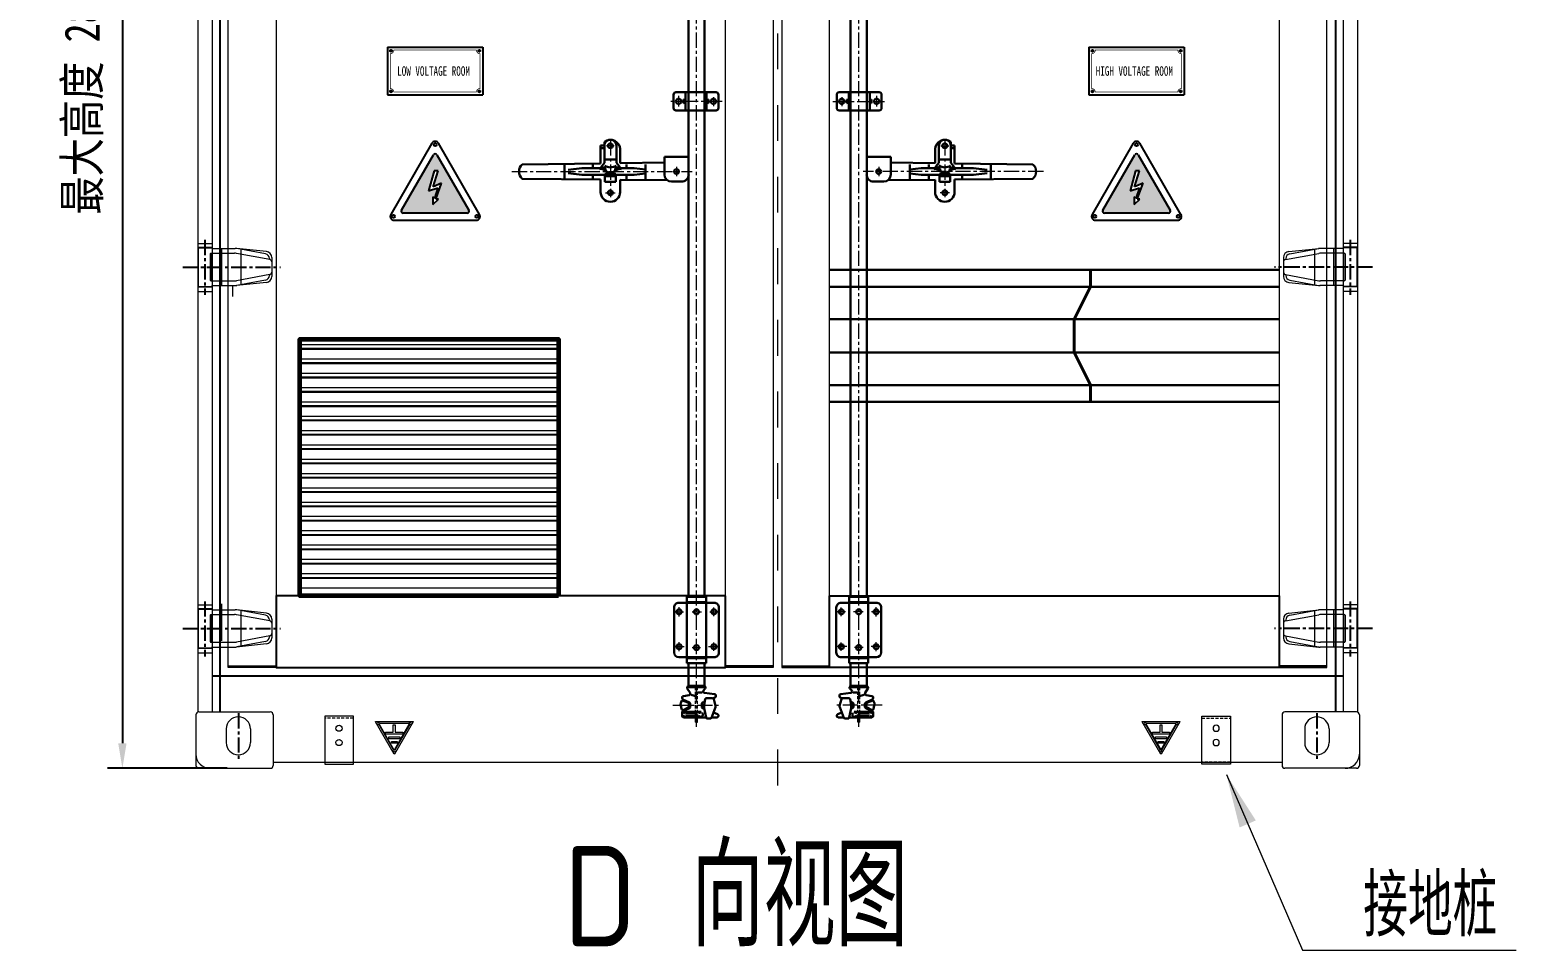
# Model space of a CAD drawing. Header units: millimetres. Extents: x 0 to 87554, y -20854 to 20404.
# Drawn here: x 2706 to 5821, y 13136 to 15064 of the extents above; entities that cross this region are included whole.
import ezdxf

# ---------------------------------------------------------------- set-up
doc = ezdxf.new("R2010")
doc.units = ezdxf.units.MM
for name, pattern in [('CENTER', [50.8, 31.75, -6.35, 6.35, -6.35]), ('EB_DASH', [6, 3, -3]), ('G', [2, 1.25, -0.25, 0.25, -0.25]), ('HIDDEN', [9.525, 6.35, -3.175])]:
    doc.linetypes.add(name, pattern=pattern)
doc.layers.get('0').update_dxf_attribs({"lineweight": 15})
doc.layers.get('Defpoints').update_dxf_attribs({"lineweight": 15})
for name, color, linetype in [('01', 7, 'Continuous'), ('02___PRT_ALL_AXES', 7, 'Continuous'), ('05', 4, 'G'), ('08', 1, 'Continuous'), ('CT', 4, 'CENTER')]:
    doc.layers.add(name, color=color, linetype=linetype)
for name, color, linetype, lineweight in [('AM_0', 7, 'Continuous', 30), ('AM_3', 6, 'HIDDEN', 15), ('AM_7', 4, 'CENTER', 15), ('CO', 7, 'Continuous', 9), ('THICK', 7, 'Continuous', 0), ('主体经', 7, 'Continuous', 60), ('标注', 1, 'Continuous', 18)]:
    doc.layers.add(name, color=color, linetype=linetype, lineweight=lineweight)
doc.styles.add('FSDBHZ', font='TXT.SHX', dxfattribs={"width": 0.707, "bigfont": 'HZFS.SHX'})
doc.styles.add('GB', font='gbenor.shx', dxfattribs={"bigfont": 'gbcbig.shx'})
doc.styles.get("Standard").update_dxf_attribs({"font": 'isocp.shx', "width": 0.707, "bigfont": 'hztxt.shx'})
doc.styles.add('txtstyle_200', font='tssdeng.shx', dxfattribs={"bigfont": 'hztxt.shx'})
doc.styles.add('仿宋', font='', dxfattribs={"width": 0.8})
doc.styles.get('仿宋').set_extended_font_data('仿宋_gb2312')
doc.dimstyles.new('1.5DJ', dxfattribs={"dimscale": 1.5, "dimtxt": 75, "dimasz": 75, "dimexe": 20, "dimexo": 0, "dimgap": 20, "dimtad": 1, "dimdec": 1, "dimtxsty": 'Standard', "dimcen": 10, "dimclrd": 95, "dimclre": 95, "dimclrt": 95, "dimadec": 0, "dimazin": 0, "dimtfac": 1, "dimtdec": 1, "dimtmove": 1, "dimatfit": 3, "dimfxl": 1, "dimlwd": 13, "dimlwe": 15, "dimarcsym": 1})
doc.dimstyles.new('12倍', dxfattribs={"dimscale": 21, "dimtxt": 3.5, "dimasz": 2.5, "dimexe": 1.5, "dimexo": 0, "dimgap": 1, "dimtad": 1, "dimtoh": 1, "dimdsep": 46, "dimtxsty": '仿宋', "dimcen": 2.5, "dimdle": 5, "dimclrd": 4, "dimclre": 4, "dimclrt": 3, "dimadec": 0, "dimazin": 0, "dimtfac": 1, "dimtmove": 0, "dimatfit": 3, "dimfxl": 1, "dimtolj": 1, "dimarcsym": 0})

# ---------------------------------------------------------------- blocks, each defined once
blk = doc.blocks.new('rehrehetreth')
at = {"linetype": 'ByBlock'}
h = blk.add_hatch(color=2, dxfattribs=at)
h.dxf.hatch_style = 1
edge = h.paths.add_edge_path()
edge.add_arc((99473.8, -259676.1), 4, 30, 150)
edge.add_line((99470.4, -259674.1), (99403.3, -259790.3))
edge.add_arc((99406.7, -259792.3), 4, 150, 270)
edge.add_line((99406.7, -259796.3), (99540.9, -259796.3))
edge.add_arc((99540.9, -259792.3), 4, 270, 30)
edge.add_line((99544.4, -259790.3), (99477.3, -259674.1))
h.paths.add_polyline_path([(99480.2, -259707.5), (99471.5, -259707.5), (99460.2, -259749.6), (99479.8, -259743.7), (99472.4, -259766), (99469, -259762.4), (99469.1, -259778), (99480.8, -259767.1), (99475.1, -259767.1), (99487.4, -259733.6), (99469.6, -259741.6)], flags=16)
at = {"layer": '02___PRT_ALL_AXES', "linetype": 'Continuous'}
for p, q in [((99466.9, -259650.1), (99380.7, -259799.3)), ((99566.9, -259799.3), (99480.7, -259650.1)), ((99403.3, -259790.3), (99470.4, -259674.1)), ((99477.3, -259674.1), (99544.4, -259790.3)), ((99471.5, -259707.5), (99460.2, -259749.6)), ((99469.6, -259741.6), (99480.2, -259707.5)), ((99480.2, -259707.5), (99471.5, -259707.5)), ((99460.2, -259749.6), (99479.8, -259743.7)), ((99487.4, -259733.6), (99469.6, -259741.6)), ((99479.8, -259743.7), (99472.4, -259766)), ((99475.1, -259767.1), (99487.4, -259733.6)), ((99472.4, -259766), (99469, -259762.4)), ((99469, -259762.4), (99469.1, -259778)), ((99469.1, -259778), (99480.8, -259767.1)), ((99480.8, -259767.1), (99475.1, -259767.1)), ((99387.7, -259811.3), (99560, -259811.3)), ((99540.9, -259796.3), (99406.7, -259796.3))]:
    blk.add_line(p, q, dxfattribs=at)
for centre in [(99473.8, -259653.2), (99386.3, -259803.3), (99561.3, -259803.3)]:
    blk.add_circle(centre, 3.1, dxfattribs=at)
for centre, radius, start, end in [((99473.8, -259654.1), 8, 30, 150), ((99473.8, -259676.1), 4, 30, 150), ((99387.7, -259803.3), 8, 150, 270), ((99406.7, -259792.3), 4, 150, 270), ((99540.9, -259792.3), 4, 270, 30), ((99560, -259803.3), 8, 270, 30)]:
    blk.add_arc(centre, radius, start, end, dxfattribs=at)
blk = doc.blocks.new('RYHTU67U56Y5R4')
at = {"layer": '01'}
for p, q in [((14797, -10298.9), (14997, -10298.9)), ((14797, -10298.9), (14797, -10398.9)), ((14997, -10298.9), (14997, -10398.9)), ((14797, -10398.9), (14997, -10398.9))]:
    blk.add_line(p, q, dxfattribs=at)
at = {"layer": '01', "const_width": 1.5}
for points in [[(14803, -10312.4, 0.414214), (14810.5, -10304.9, 0.414214)], [(14983.5, -10304.9, 0.414214), (14991, -10312.4, 0.414214)], [(14810.5, -10392.9, 0.414214), (14803, -10385.4, 0.414214)], [(14991, -10385.4, 0.414214), (14983.5, -10392.9, 0.414214)]]:
    blk.add_lwpolyline(points, format="xyb", dxfattribs=at)
for points in [[(14809.8, -10304.9), (14984.2, -10304.9)], [(14803, -10311.7), (14803, -10386.2)], [(14991, -10311.7), (14991, -10386.2)], [(14809.8, -10392.9), (14984.1, -10392.9)]]:
    blk.add_lwpolyline(points, dxfattribs=at)
at = {"layer": '01', "lineweight": 30}
for centre in [(14804.5, -10306.4), (14989.5, -10306.4), (14804.5, -10391.4), (14989.5, -10391.4)]:
    blk.add_circle(centre, 1.65, dxfattribs=at)
at = {"layer": '05'}
for p, q in [((14808.2, -10306.4), (14800.8, -10306.4)), ((14804.5, -10303.4), (14804.5, -10309.5)), ((14993.2, -10306.4), (14985.8, -10306.4)), ((14989.5, -10303.4), (14989.5, -10309.5)), ((14808.2, -10391.4), (14800.8, -10391.4)), ((14804.5, -10388.4), (14804.5, -10394.5)), ((14993.2, -10391.4), (14985.8, -10391.4)), ((14989.5, -10388.4), (14989.5, -10394.5))]:
    blk.add_line(p, q, dxfattribs=at)
at = {"layer": '08', "color": 1, "insert": (14811.5, -10348.9), "char_height": 20, "attachment_point": 4, "style": 'FSDBHZ'}
blk.add_mtext('{\\fSimHei|b0|i0|c134|p49;\\W0.7;HIGH VOLTAGE ROOM}', dxfattribs=at)
blk = doc.blocks.new('EY56UY56Y54Y5JHRTYHR')
at = {"layer": '01'}
for p, q in [((-27037.9, -55721.6), (-26837.9, -55721.6)), ((-27037.9, -55721.6), (-27037.9, -55821.6)), ((-26837.9, -55721.6), (-26837.9, -55821.6)), ((-27037.9, -55821.6), (-26837.9, -55821.6))]:
    blk.add_line(p, q, dxfattribs=at)
at = {"layer": '01', "const_width": 1.5}
for points in [[(-27031.9, -55735.1, 0.414214), (-27024.4, -55727.6, 0.414214)], [(-26851.4, -55727.6, 0.414214), (-26843.9, -55735.1, 0.414214)], [(-27024.4, -55815.6, 0.414214), (-27031.9, -55808.1, 0.414214)], [(-26843.9, -55808.1, 0.414214), (-26851.4, -55815.6, 0.414214)]]:
    blk.add_lwpolyline(points, format="xyb", dxfattribs=at)
for points in [[(-27031.9, -55734.4), (-27031.9, -55808.9)], [(-27025.1, -55727.6), (-26850.7, -55727.6)], [(-26843.9, -55734.3), (-26843.9, -55808.9)], [(-27025, -55815.6), (-26850.7, -55815.6)]]:
    blk.add_lwpolyline(points, dxfattribs=at)
at = {"layer": '01', "lineweight": 30}
for centre in [(-27030.4, -55729.1), (-26845.4, -55729.1), (-27030.4, -55814.1), (-26845.4, -55814.1)]:
    blk.add_circle(centre, 1.65, dxfattribs=at)
at = {"layer": '05'}
for p, q in [((-27030.4, -55726.1), (-27030.4, -55732.1)), ((-26845.4, -55726.1), (-26845.4, -55732.1)), ((-27026.7, -55729.1), (-27034, -55729.1)), ((-26841.7, -55729.1), (-26849, -55729.1)), ((-27026.7, -55814.1), (-27034, -55814.1)), ((-27030.4, -55811.1), (-27030.4, -55817.1)), ((-26841.7, -55814.1), (-26849, -55814.1)), ((-26845.4, -55811.1), (-26845.4, -55817.1))]:
    blk.add_line(p, q, dxfattribs=at)
at = {"layer": '08', "color": 1, "insert": (-27017.4, -55771.6), "char_height": 20, "attachment_point": 4, "style": 'FSDBHZ'}
blk.add_mtext('{\\fSimHei|b0|i0|c134|p49;\\W0.7;LOW VOLTAGE ROOM}', dxfattribs=at)
blk = doc.blocks.new('EY5TYU56Y5R4')
at = {"color": 6, "lineweight": 13}
blk.add_lwpolyline([(-62562, -56216.3), (-62562, -56116.3), (-62622, -56116.3), (-62622, -56216.3)], close=True, dxfattribs=at)
at = {"color": 6, "linetype": 'HIDDEN', "lineweight": 13}
blk.add_lwpolyline([(-62562, -56212.3), (-62562, -56120.3), (-62622, -56120.3), (-62622, -56212.3)], close=True, dxfattribs=at)
at = {"color": 6, "lineweight": 13}
for centre in [(-62592, -56141.3), (-62592, -56171.3)]:
    blk.add_circle(centre, 6.5, dxfattribs=at)
blk = doc.blocks.new('EY5IU78I87UI786')
at = {"color": 2}
for p, q in [((872260.3, -72846.1), (872299.4, -72913.9)), ((872339, -72845.4), (872260.7, -72845.4)), ((872267.4, -72851.4), (872298.4, -72905.1)), ((872299.3, -72904.6), (872268.3, -72850.9)), ((872330.9, -72848.9), (872268.8, -72848.9)), ((872268.8, -72849.9), (872330.9, -72849.9)), ((872297.9, -72852.5), (872297.9, -72868)), ((872301.8, -72852.5), (872297.9, -72852.5)), ((872300.3, -72913.9), (872339.4, -72846.1)), ((872331.5, -72850.9), (872300.5, -72904.6)), ((872301.3, -72905.1), (872332.4, -72851.4)), ((872301.8, -72868), (872301.8, -72852.5)), ((872281.9, -72868), (872281.9, -72872)), ((872297.9, -72868), (872281.9, -72868)), ((872281.9, -72872), (872317.9, -72872)), ((872288.5, -72877.6), (872288.5, -72881.5)), ((872311.2, -72877.6), (872288.5, -72877.6)), ((872288.5, -72881.5), (872311.2, -72881.5)), ((872294.1, -72887.1), (872294.1, -72891)), ((872305.7, -72887.1), (872294.1, -72887.1)), ((872317.9, -72868), (872301.8, -72868)), ((872305.7, -72891), (872305.7, -72887.1)), ((872311.2, -72881.5), (872311.2, -72877.6)), ((872317.9, -72872), (872317.9, -72868)), ((872294.1, -72891), (872305.7, -72891))]:
    blk.add_line(p, q, dxfattribs=at)
for centre in [(872266.8, -72849.4), (872332.9, -72849.4), (872299.9, -72906.7)]:
    blk.add_circle(centre, 2.1, dxfattribs=at)
for centre, start, end in [((872260.7, -72845.9), 90, 210), ((872339, -72845.9), 330, 90), ((872299.9, -72913.7), 210, 330)]:
    blk.add_arc(centre, 0.5, start, end, dxfattribs=at)
blk = doc.blocks.new('*D96')
at = {"layer": 'Defpoints', "color": 0, "lineweight": -3, "transparency": 16777216}
for p in [(3065.3, 16412.9), (2899.8, 13516.9), (3119.7, 13516.9)]:
    blk.add_point(p, dxfattribs=at)
at = {"layer": 'THICK', "color": 4, "linetype": 'Continuous', "lineweight": -2, "transparency": 16777216}
for p, q in [((3065.3, 16412.9), (2868.3, 16412.9)), ((2899.8, 16360.4), (2899.8, 13569.4)), ((3119.7, 13516.9), (2868.3, 13516.9))]:
    blk.add_line(p, q, dxfattribs=at)
at = {"layer": 'THICK', "color": 4, "lineweight": -3, "transparency": 16777216}
for points in [[(2891, 16360.4), (2908.5, 16360.4), (2899.8, 16412.9)], [(2891, 13569.4), (2908.5, 13569.4), (2899.8, 13516.9)]]:
    blk.add_solid(points, dxfattribs=at)
at = {"layer": 'THICK', "color": 3, "lineweight": -3, "transparency": 16777216, "insert": (2815.2, 14964.9), "char_height": 73.5, "attachment_point": 5, "rotation": 90, "style": '仿宋'}
blk.add_mtext('\\A1;最大高度 2896{\\H0.7x;\\S+0^ -5;}', dxfattribs=at)

msp = doc.modelspace()

# ---------------------------------------------------------------- linework, layer by layer
at = {"lineweight": -3}
for p, q in [((3103.775, 16231.853), (3103.775, 13634.853)), ((5441.775, 16231.853), (5441.775, 13634.853)), ((5457.775, 13709.853), (3087.775, 13709.853)), ((3121.775, 13730.853), (3221.775, 13730.853)), ((4263.775, 13730.853), (4163.775, 13730.853)), ((4281.775, 13730.853), (4381.775, 13730.853)), ((5423.776, 13730.853), (5323.776, 13730.853))]:
    msp.add_line(p, q, dxfattribs=at)
for p, q in [((3057.775, 14608.351), (3057.775, 14525.351)), ((3083.775, 14594.351), (3083.775, 14539.351)), ((5461.775, 14594.351), (5461.775, 14539.351)), ((5487.775, 14608.351), (5487.775, 14525.351)), ((3057.775, 13851.353), (3057.775, 13768.353)), ((3083.775, 13837.353), (3083.775, 13782.353)), ((5461.775, 13837.353), (5461.775, 13782.353)), ((5487.775, 13851.353), (5487.775, 13768.353))]:
    msp.add_line(p, q)
at = {"color": 7, "linetype": 'Continuous'}
for p, q in [((3271.775, 14404.671), (3271.775, 14385.581)), ((3271.775, 14404.671), (3813.775, 14404.671)), ((3813.775, 14395.904), (3271.775, 14395.904)), ((3813.775, 14394.358), (3271.775, 14394.358)), ((3813.775, 14404.671), (3813.775, 14385.581)), ((3271.775, 14374.671), (3271.775, 14355.581)), ((3271.775, 14374.671), (3813.775, 14374.671)), ((3813.775, 14365.904), (3271.775, 14365.904)), ((3813.775, 14364.358), (3271.775, 14364.358)), ((3813.775, 14374.671), (3813.775, 14355.581)), ((3271.775, 14344.671), (3271.775, 14325.581)), ((3271.775, 14344.671), (3813.775, 14344.671)), ((3813.775, 14335.904), (3271.775, 14335.904)), ((3813.775, 14334.358), (3271.775, 14334.358)), ((3813.775, 14344.671), (3813.775, 14325.581)), ((3271.775, 14314.671), (3271.775, 14295.581)), ((3271.775, 14314.671), (3813.775, 14314.671)), ((3813.775, 14305.904), (3271.775, 14305.904)), ((3813.775, 14304.358), (3271.775, 14304.358)), ((3813.775, 14314.671), (3813.775, 14295.581)), ((3271.775, 14284.671), (3271.775, 14265.581)), ((3271.775, 14284.671), (3813.775, 14284.671)), ((3813.775, 14275.904), (3271.775, 14275.904)), ((3813.775, 14274.358), (3271.775, 14274.358)), ((3813.775, 14284.671), (3813.775, 14265.581)), ((3271.775, 14254.671), (3271.775, 14235.581)), ((3271.775, 14254.671), (3813.775, 14254.671)), ((3813.775, 14245.904), (3271.775, 14245.904)), ((3813.775, 14244.358), (3271.775, 14244.358)), ((3813.775, 14254.671), (3813.775, 14235.581)), ((3271.775, 14224.671), (3271.775, 14205.581)), ((3271.775, 14224.671), (3813.775, 14224.671)), ((3813.775, 14215.904), (3271.775, 14215.904)), ((3813.775, 14214.358), (3271.775, 14214.358)), ((3813.775, 14224.671), (3813.775, 14205.581)), ((3271.775, 14194.671), (3271.775, 14175.581)), ((3271.775, 14194.671), (3813.775, 14194.671)), ((3813.775, 14185.904), (3271.775, 14185.904)), ((3813.775, 14184.358), (3271.775, 14184.358)), ((3813.775, 14194.671), (3813.775, 14175.581)), ((3271.775, 14164.671), (3271.775, 14145.581)), ((3271.775, 14164.671), (3813.775, 14164.671)), ((3813.775, 14155.904), (3271.775, 14155.904)), ((3813.775, 14154.358), (3271.775, 14154.358)), ((3813.775, 14164.671), (3813.775, 14145.581)), ((3271.775, 14134.671), (3271.775, 14115.581)), ((3271.775, 14134.671), (3813.775, 14134.671)), ((3813.775, 14125.904), (3271.775, 14125.904)), ((3813.775, 14124.358), (3271.775, 14124.358)), ((3813.775, 14134.671), (3813.775, 14115.581)), ((3271.775, 14104.671), (3813.775, 14104.671)), ((3813.775, 14095.904), (3271.775, 14095.904)), ((3813.775, 14094.358), (3271.775, 14094.358)), ((3271.775, 14074.671), (3813.775, 14074.671)), ((3813.775, 14065.904), (3271.775, 14065.904)), ((3813.775, 14064.358), (3271.775, 14064.358)), ((3271.775, 14044.671), (3813.775, 14044.671)), ((3813.775, 14035.904), (3271.775, 14035.904)), ((3813.775, 14034.358), (3271.775, 14034.358)), ((3271.775, 14014.671), (3813.775, 14014.671)), ((3813.775, 14005.904), (3271.775, 14005.904)), ((3813.775, 14004.358), (3271.775, 14004.358)), ((3271.775, 13984.671), (3813.775, 13984.671)), ((3813.775, 13975.904), (3271.775, 13975.904)), ((3813.775, 13974.358), (3271.775, 13974.358)), ((3271.775, 13954.671), (3813.775, 13954.671)), ((3813.775, 13945.904), (3271.775, 13945.904)), ((3813.775, 13944.358), (3271.775, 13944.358)), ((3271.775, 13924.671), (3813.775, 13924.671)), ((3813.775, 13915.904), (3271.775, 13915.904)), ((3813.775, 13914.358), (3271.775, 13914.358)), ((3271.775, 13894.671), (3813.775, 13894.671))]:
    msp.add_line(p, q, dxfattribs=at)
at = {"lineweight": -3}
for points in [[(4163.775, 13877.853), (3221.775, 13877.853), (3221.775, 13727.853), (4163.775, 13727.853)], [(4381.775, 13877.853), (5323.776, 13877.853), (5323.776, 13727.853), (4381.775, 13727.853)]]:
    msp.add_lwpolyline(points, close=True, dxfattribs=at)
at = {"layer": 'AM_0'}
for p, q in [((4054.775, 14927.847), (4054.775, 14899.847)), ((4143.775, 14932.847), (4059.775, 14932.847)), ((4079.875, 14932.847), (4079.875, 14894.847)), ((4123.675, 14932.847), (4123.675, 14894.847)), ((4148.775, 14927.847), (4148.775, 14899.847)), ((4396.775, 14927.847), (4396.775, 14899.847)), ((4401.775, 14932.847), (4485.775, 14932.847)), ((4421.875, 14932.847), (4421.875, 14894.847)), ((4465.675, 14932.847), (4465.675, 14894.847)), ((4490.775, 14927.847), (4490.775, 14899.847)), ((4143.775, 14894.847), (4059.775, 14894.847)), ((4075.875, 14917.847), (4075.875, 14909.847)), ((4079.875, 14916.776), (4075.875, 14917.847)), ((4079.875, 14910.919), (4075.875, 14909.847)), ((4127.675, 14917.847), (4123.675, 14916.776)), ((4127.675, 14909.847), (4123.675, 14910.919)), ((4127.675, 14917.847), (4127.675, 14909.847)), ((4401.775, 14894.847), (4485.775, 14894.847)), ((4417.875, 14917.847), (4417.875, 14909.847)), ((4417.875, 14917.847), (4421.875, 14916.776)), ((4417.875, 14909.847), (4421.875, 14910.919)), ((4465.675, 14916.776), (4469.675, 14917.847)), ((4465.675, 14910.919), (4469.675, 14909.847)), ((4469.675, 14917.847), (4469.675, 14909.847)), ((3909.831, 14829.101), (3909.831, 14784.934)), ((4635.719, 14829.101), (4635.719, 14784.934)), ((3901.831, 14821.149), (3901.831, 14783.662)), ((3901.831, 14821.149), (3909.831, 14821.149)), ((3901.831, 14816.149), (3909.831, 14816.149)), ((3934.831, 14824.353), (3934.831, 14784.934)), ((3942.831, 14816.353), (3942.831, 14784.208)), ((4035.431, 14797.853), (4086.431, 14797.853)), ((4035.431, 14797.853), (4035.431, 14760.853)), ((4510.119, 14797.853), (4459.119, 14797.853)), ((4510.119, 14797.853), (4510.119, 14760.853)), ((4602.719, 14816.353), (4602.719, 14784.208)), ((4610.719, 14824.353), (4610.719, 14784.934)), ((4643.719, 14821.149), (4635.719, 14821.149)), ((4643.719, 14816.149), (4635.719, 14816.149)), ((4643.719, 14821.149), (4643.719, 14783.662)), ((3737.669, 14781.477), (3901.831, 14783.662)), ((3825.931, 14781.853), (3825.931, 14751.853)), ((3862.277, 14773.629), (3833.854, 14770.076)), ((3862.277, 14773.629), (3909.831, 14773.629)), ((3885.931, 14781.853), (3885.931, 14773.629)), ((3909.831, 14784.934), (3899.3, 14771.806)), ((3910.931, 14791.853), (3933.731, 14791.853)), ((3934.831, 14784.934), (3945.362, 14771.806)), ((3934.831, 14773.629), (3971.91, 14773.629)), ((3942.831, 14784.208), (4035.431, 14785.44)), ((3955.931, 14781.853), (3955.931, 14773.629)), ((3971.91, 14773.629), (3995.765, 14770.838)), ((3995.931, 14781.853), (3995.931, 14751.853)), ((4602.719, 14784.208), (4510.119, 14785.44)), ((4549.619, 14781.853), (4549.619, 14751.853)), ((4573.641, 14773.629), (4549.786, 14770.838)), ((4610.719, 14773.629), (4573.641, 14773.629)), ((4589.619, 14781.853), (4589.619, 14773.629)), ((4610.719, 14784.934), (4600.188, 14771.806)), ((4634.619, 14791.853), (4611.819, 14791.853)), ((4635.719, 14784.934), (4646.25, 14771.806)), ((4683.273, 14773.629), (4635.719, 14773.629)), ((4807.881, 14781.477), (4643.719, 14783.662)), ((4659.619, 14781.853), (4659.619, 14773.629)), ((4683.273, 14773.629), (4711.697, 14770.076)), ((4719.619, 14781.853), (4719.619, 14751.853)), ((3737.702, 14751.853), (3901.831, 14750.037)), ((3862.277, 14760.076), (3833.854, 14763.629)), ((3862.277, 14760.076), (3910.931, 14760.076)), ((3885.931, 14760.076), (3885.931, 14751.853)), ((3901.831, 14723.953), (3901.831, 14750.037)), ((3910.931, 14761.853), (3933.731, 14761.853)), ((3910.931, 14761.853), (3910.931, 14745.562)), ((3910.931, 14756.853), (3933.731, 14756.853)), ((3910.931, 14745.562), (3933.731, 14745.562)), ((3933.731, 14761.853), (3933.731, 14745.562)), ((3933.731, 14760.076), (3971.91, 14760.076)), ((3942.831, 14723.953), (3942.831, 14749.584)), ((3942.831, 14749.584), (4041.94, 14748.487)), ((3955.931, 14760.076), (3955.931, 14751.853)), ((3971.91, 14760.076), (3995.765, 14762.868)), ((4050.431, 14745.853), (4071.431, 14745.853)), ((4495.119, 14745.853), (4474.119, 14745.853)), ((4602.719, 14749.584), (4503.61, 14748.487)), ((4573.641, 14760.076), (4549.786, 14762.868)), ((4611.819, 14760.076), (4573.641, 14760.076)), ((4589.619, 14760.076), (4589.619, 14751.853)), ((4602.719, 14723.953), (4602.719, 14749.584)), ((4634.619, 14761.853), (4611.819, 14761.853)), ((4611.819, 14761.853), (4611.819, 14745.562)), ((4634.619, 14756.853), (4611.819, 14756.853)), ((4634.619, 14745.562), (4611.819, 14745.562)), ((4634.619, 14761.853), (4634.619, 14745.562)), ((4683.273, 14760.076), (4634.619, 14760.076)), ((4807.848, 14751.853), (4643.719, 14750.037)), ((4643.719, 14723.953), (4643.719, 14750.037)), ((4659.619, 14760.076), (4659.619, 14751.853)), ((4683.273, 14760.076), (4711.697, 14763.629)), ((5323.776, 14561.011), (4381.774, 14561.011)), ((4927.92, 14525.653), (4927.92, 14560.653)), ((4927.92, 14560.653), (4929.42, 14560.653)), ((4929.42, 14560.653), (4929.42, 14525.294)), ((5323.776, 14525.653), (4381.774, 14525.653)), ((4893.42, 14457.653), (4927.92, 14525.653)), ((4929.42, 14525.294), (4894.92, 14457.294)), ((5323.776, 14457.653), (4381.774, 14457.653)), ((4893.42, 14387.653), (4893.42, 14457.653)), ((4894.92, 14457.294), (4894.92, 14388.011)), ((5323.776, 14387.653), (4381.774, 14387.653)), ((4927.92, 14319.653), (4893.42, 14387.653)), ((4894.92, 14388.011), (4929.42, 14320.011)), ((5323.776, 14319.653), (4381.774, 14319.653)), ((4927.92, 14284.653), (4927.92, 14319.653)), ((4929.42, 14320.011), (4929.42, 14284.653)), ((5323.776, 14284.653), (4381.774, 14284.653)), ((4065.775, 13863.692), (4139.775, 13863.692)), ((4082.775, 13876.192), (4122.775, 13876.192)), ((4082.775, 13865.192), (4082.775, 13876.192)), ((4082.775, 13865.192), (4122.775, 13865.192)), ((4082.775, 13749.392), (4082.775, 13863.692)), ((4085.775, 13863.692), (4085.775, 13865.192)), ((4119.775, 13863.692), (4119.775, 13865.192)), ((4122.775, 13865.192), (4122.775, 13876.192)), ((4122.775, 13749.392), (4122.775, 13863.692)), ((4479.775, 13863.692), (4405.775, 13863.692)), ((4462.775, 13876.192), (4422.775, 13876.192)), ((4422.775, 13865.192), (4422.775, 13876.192)), ((4462.775, 13865.192), (4422.775, 13865.192)), ((4422.775, 13749.392), (4422.775, 13863.692)), ((4425.775, 13863.692), (4425.775, 13865.192)), ((4459.775, 13863.692), (4459.775, 13865.192)), ((4462.775, 13865.192), (4462.775, 13876.192)), ((4462.775, 13749.392), (4462.775, 13863.692)), ((4055.775, 13759.392), (4055.775, 13853.692)), ((4149.775, 13759.392), (4149.775, 13853.692)), ((4395.775, 13759.392), (4395.775, 13853.692)), ((4489.775, 13759.392), (4489.775, 13853.692)), ((4065.775, 13749.392), (4139.775, 13749.392)), ((4082.775, 13747.892), (4122.775, 13747.892)), ((4082.775, 13736.892), (4082.775, 13747.892)), ((4085.775, 13747.892), (4085.775, 13749.392)), ((4119.775, 13747.892), (4119.775, 13749.392)), ((4122.775, 13736.892), (4122.775, 13747.892)), ((4479.775, 13749.392), (4405.775, 13749.392)), ((4462.775, 13747.892), (4422.775, 13747.892)), ((4422.775, 13736.892), (4422.775, 13747.892)), ((4425.775, 13747.892), (4425.775, 13749.392)), ((4459.775, 13747.892), (4459.775, 13749.392)), ((4462.775, 13736.892), (4462.775, 13747.892)), ((4082.775, 13736.892), (4122.775, 13736.892)), ((4085.775, 13689.892), (4085.775, 13736.892)), ((4119.775, 13689.892), (4119.775, 13736.892)), ((4462.775, 13736.892), (4422.775, 13736.892)), ((4425.775, 13689.892), (4425.775, 13736.892)), ((4459.775, 13689.892), (4459.775, 13736.892)), ((4089.335, 13674.735), (4083.376, 13684.315)), ((4086.726, 13689.893), (4084.369, 13688.466)), ((4085.726, 13689.893), (4119.726, 13689.893)), ((4085.995, 13686.893), (4119.335, 13686.893)), ((4105.726, 13675.893), (4114.957, 13675.893)), ((4121.241, 13684.197), (4117.545, 13680.114)), ((4120.57, 13688.776), (4118.726, 13689.893)), ((4140.63, 13672.245), (4119.367, 13675.128)), ((4404.921, 13672.245), (4426.184, 13675.128)), ((4424.31, 13684.197), (4428.005, 13680.114)), ((4424.98, 13688.776), (4426.824, 13689.893)), ((4459.825, 13689.893), (4425.824, 13689.893)), ((4459.556, 13686.893), (4426.216, 13686.893)), ((4439.825, 13675.893), (4430.594, 13675.893)), ((4456.215, 13674.735), (4462.175, 13684.315)), ((4458.825, 13689.893), (4461.182, 13688.466)), ((4071.715, 13641.422), (4069.62, 13651.671)), ((4069.74, 13653.079), (4071.589, 13657.825)), ((4072.725, 13663.797), (4072.725, 13665.329)), ((4073.491, 13658.694), (4084.432, 13654.786)), ((4088.003, 13654.703), (4074.448, 13661.082)), ((4087.256, 13670.187), (4075.258, 13668.292)), ((4076.08, 13639.384), (4085.323, 13644.54)), ((4086.844, 13651.739), (4086.89, 13646.989)), ((4089.726, 13651.989), (4089.726, 13645.796)), ((4098.936, 13668.926), (4091.726, 13670.893)), ((4102.726, 13671.821), (4102.726, 13672.893)), ((4113.726, 13645.902), (4113.726, 13651.874)), ((4119.946, 13656.422), (4115.596, 13654.653)), ((4120.799, 13661.4), (4118.847, 13650.015)), ((4123.756, 13663.893), (4135.963, 13663.893)), ((4142.609, 13644.819), (4133.973, 13622.797)), ((4141.357, 13665.132), (4138.235, 13663.862)), ((4138.848, 13661.717), (4142.762, 13648.018)), ((4143.227, 13667.911), (4143.227, 13669.272)), ((4402.324, 13667.911), (4402.324, 13669.272)), ((4406.702, 13661.717), (4402.788, 13648.018)), ((4402.941, 13644.819), (4411.577, 13622.797)), ((4404.194, 13665.132), (4407.315, 13663.862)), ((4421.795, 13663.893), (4409.587, 13663.893)), ((4424.752, 13661.4), (4426.704, 13650.015)), ((4425.605, 13656.422), (4429.955, 13654.653)), ((4431.824, 13645.902), (4431.824, 13651.874)), ((4442.825, 13671.821), (4442.825, 13672.893)), ((4446.614, 13668.926), (4453.825, 13670.893)), ((4455.825, 13651.989), (4455.825, 13645.796)), ((4457.547, 13654.703), (4471.102, 13661.082)), ((4458.295, 13670.187), (4470.293, 13668.292)), ((4458.707, 13651.739), (4458.66, 13646.989)), ((4469.47, 13639.384), (4460.228, 13644.54)), ((4472.059, 13658.694), (4461.118, 13654.786)), ((4472.825, 13663.797), (4472.825, 13665.329)), ((4473.836, 13641.422), (4475.931, 13651.671)), ((4475.811, 13653.079), (4473.962, 13657.825)), ((4072.725, 13626.456), (4072.725, 13633.988)), ((4078.429, 13631.943), (4073.963, 13634.706)), ((4088.003, 13643.082), (4074.448, 13636.703)), ((4078.642, 13627.054), (4074.601, 13624.928)), ((4074.814, 13635.344), (4112.667, 13635.344)), ((4075.258, 13623.492), (4122.716, 13623.492)), ((4079.918, 13632.156), (4104.798, 13632.156)), ((4079.918, 13626.629), (4104.798, 13626.629)), ((4106.5, 13626.629), (4112.241, 13624.715)), ((4106.712, 13632.156), (4113.092, 13634.281)), ((4115.585, 13643.128), (4119.154, 13641.659)), ((4122.751, 13623.315), (4118.933, 13642.786)), ((4125.695, 13620.892), (4131.18, 13620.892)), ((4134.246, 13623.492), (4145.727, 13623.492)), ((4138.284, 13633.789), (4146.868, 13630.257)), ((4148.727, 13626.492), (4148.727, 13627.483)), ((4396.824, 13626.492), (4396.824, 13627.483)), ((4407.267, 13633.789), (4398.683, 13630.257)), ((4411.305, 13623.492), (4399.824, 13623.492)), ((4419.855, 13620.892), (4414.37, 13620.892)), ((4422.799, 13623.315), (4426.617, 13642.786)), ((4470.293, 13623.492), (4422.834, 13623.492)), ((4429.966, 13643.128), (4426.396, 13641.659)), ((4438.838, 13632.156), (4432.458, 13634.281)), ((4470.737, 13635.344), (4432.884, 13635.344)), ((4439.051, 13626.629), (4433.309, 13624.715)), ((4465.633, 13632.156), (4440.752, 13632.156)), ((4465.633, 13626.629), (4440.752, 13626.629)), ((4457.547, 13643.082), (4471.102, 13636.703)), ((4466.909, 13627.054), (4470.949, 13624.928)), ((4467.121, 13631.943), (4471.587, 13634.706)), ((4472.825, 13626.456), (4472.825, 13633.988))]:
    msp.add_line(p, q, dxfattribs=at)
for points in [[(4085.775, 16074.292), (4119.775, 16074.292), (4119.775, 13876.192), (4085.775, 13876.192)], [(4459.775, 16074.292), (4425.775, 16074.292), (4425.775, 13876.192), (4459.775, 13876.192)]]:
    msp.add_lwpolyline(points, close=True, dxfattribs=at)
for centre, radius in [((4065.275, 14913.847), 5.5), ((4138.275, 14913.847), 5.5), ((4407.275, 14913.847), 5.5), ((4480.275, 14913.847), 5.5), ((3922.331, 14820.853), 5), ((4623.219, 14820.853), 5), ((4060.931, 14766.853), 5), ((4484.619, 14766.853), 5), ((3922.331, 14722.453), 5), ((4623.219, 14722.453), 5), ((4066.275, 13844.692), 5.25), ((4102.775, 13844.692), 5.25), ((4139.275, 13844.692), 5.25), ((4406.275, 13844.692), 5.25), ((4442.775, 13844.692), 5.25), ((4479.275, 13844.692), 5.25), ((4066.275, 13771.692), 5.25), ((4102.775, 13769.692), 5.25), ((4139.275, 13771.692), 5.25), ((4406.275, 13771.692), 5.25), ((4442.775, 13769.692), 5.25), ((4479.275, 13771.692), 5.25)]:
    msp.add_circle(centre, radius, dxfattribs=at)
for centre, radius, start, end in [((4059.775, 14927.847), 5, 89.99992, 180), ((4143.775, 14927.847), 5, 359.9999, 89.99992), ((4401.775, 14927.847), 5, 90.00008, 180.0001), ((4485.775, 14927.847), 5, 0, 90.00008), ((4059.775, 14899.847), 5, 180, 270.0001), ((4143.775, 14899.847), 5, 270.0001, 359.9999), ((4401.775, 14899.847), 5, 180.0001, 269.9999), ((4485.775, 14899.847), 5, 269.9999, 0), ((3922.331, 14812.853), 20.5, 0, 127.572), ((3922.331, 14820.853), 12.5, 0, 180.0002), ((4623.219, 14812.853), 20.5, 52.428, 180), ((4623.219, 14820.853), 12.5, 359.9998, 180), ((3750.931, 14766.853), 20, 131.4097, 228.5903), ((3902.753, 14761.06), 11.287, 51.165186, 107.812645), ((3905.284, 14764.28), 11.287, 51.165186, 107.812645), ((3922.331, 14782.978), 18.125, 226.3971, 313.6028), ((3922.589, 14796.807), 21.288, 235.62456, 304.37544), ((3919.672, 14771.344), 7.512, 166.699891, 205.663234), ((3924.99, 14771.344), 7.512, 334.336766, 13.300109), ((3939.379, 14764.28), 11.287, 72.187355, 128.834814), ((3941.909, 14761.06), 11.287, 72.187355, 128.834814), ((4603.641, 14761.06), 11.287, 51.165186, 107.812645), ((4606.172, 14764.28), 11.287, 51.165186, 107.812645), ((4623.219, 14782.978), 18.125, 226.3972, 313.6029), ((4622.962, 14796.807), 21.288, 235.62456, 304.37544), ((4620.56, 14771.344), 7.512, 166.699891, 205.663234), ((4625.878, 14771.344), 7.512, 334.336766, 13.300109), ((4640.267, 14764.28), 11.287, 72.187355, 128.834814), ((4642.797, 14761.06), 11.287, 72.187355, 128.834814), ((4794.619, 14766.853), 20, 311.4097, 48.5903), ((4050.431, 14760.853), 15, 180.0001, 270), ((4071.431, 14760.853), 15, 269.9999, 0), ((4474.119, 14760.853), 15, 180, 270.0001), ((4495.119, 14760.853), 15, 270, 359.9999), ((3922.331, 14723.953), 20.5, 180.0001, 0), ((4623.219, 14723.953), 20.5, 180, 359.9999), ((4065.775, 13853.692), 10, 89.99998, 180.0002), ((4139.775, 13853.692), 10, 0, 90.00008), ((4405.775, 13853.692), 10, 89.99992, 180), ((4479.775, 13853.692), 10, 359.9998, 90.00002), ((4065.775, 13759.392), 10, 180.0001, 269.9999), ((4139.775, 13759.392), 10, 269.9998, 0), ((4405.775, 13759.392), 10, 180, 270.0002), ((4479.775, 13759.392), 10, 270.0001, 359.9999), ((4085.923, 13685.9), 3, 121.1987, 211.8863), ((4086.788, 13673.15), 3, 278.9726, 31.8864), ((4105.726, 13672.893), 3, 90.0001, 179.9999), ((4119.77, 13678.101), 3, 137.8582, 262.2781), ((4119.016, 13686.21), 3, 317.8583, 58.8012), ((4426.534, 13686.21), 3, 121.1988, 222.1417), ((4425.781, 13678.101), 3, 277.7219, 42.1418), ((4439.825, 13672.893), 3, 0.0001, 89.9999), ((4458.762, 13673.15), 3, 148.1136, 261.0274), ((4459.628, 13685.9), 3, 328.1137, 58.8013), ((4072.069, 13652.171), 2.5, 158.717704, 191.550977), ((4072.987, 13657.281), 1.5, 70.345412, 158.717704), ((4075.726, 13665.329), 3, 98.9725, 179.9999), ((4075.726, 13663.797), 3, 179.9998, 244.7987), ((4083.551, 13651.611), 3.295, 2.233027, 74.480837), ((4083.896, 13647.179), 3, 298.39315, 356.367037), ((4086.726, 13651.989), 3, 0, 64.799), ((4086.726, 13645.796), 3, 295.20116, 0), ((4099.726, 13671.821), 3, 254.7448, 0), ((4116.726, 13651.874), 3, 112.1356, 179.9999), ((4116.726, 13645.902), 3, 179.9998, 247.6361), ((4138.56, 13646.635), 20, 170.2726, 191.0936), ((4123.756, 13660.893), 3, 90.0001, 170.2724), ((4135.963, 13660.893), 3, 15.9456, 90.0001), ((4140.226, 13669.272), 3, 0, 82.2783), ((4140.226, 13667.911), 3, 292.1353, 0), ((4137.955, 13646.644), 5, 338.586908, 15.945465), ((4405.324, 13669.272), 3, 97.7217, 180), ((4405.324, 13667.911), 3, 180, 247.8647), ((4407.596, 13646.644), 5, 164.054535, 201.413092), ((4409.587, 13660.893), 3, 89.9999, 164.0544), ((4421.795, 13660.893), 3, 9.7276, 89.9999), ((4406.991, 13646.635), 20, 348.9064, 9.7274), ((4428.824, 13651.874), 3, 0.0001, 67.8644), ((4428.824, 13645.902), 3, 292.3639, 0.0002), ((4445.825, 13671.821), 3, 180, 285.2552), ((4458.825, 13651.989), 3, 115.201, 180), ((4458.825, 13645.796), 3, 180, 244.79884), ((4461.654, 13647.179), 3, 183.632963, 241.60685), ((4462, 13651.611), 3.295, 105.519163, 177.766973), ((4469.825, 13665.329), 3, 0.0001, 81.0275), ((4469.825, 13663.797), 3, 295.2013, 0.0002), ((4472.564, 13657.281), 1.5, 21.282296, 109.654588), ((4473.481, 13652.171), 2.5, 348.449023, 21.282296), ((4074.654, 13642.023), 3, 191.5506, 298.39315), ((4075.726, 13633.988), 3, 115.2012, 179.9999), ((4075.726, 13626.456), 3, 179.9998, 261.02744), ((4109.264, 13629.605), 6.805, 317.864454, 34.342187), ((4125.695, 13623.892), 3, 191.0935, 269.99992), ((4131.18, 13623.892), 3, 269.99992, 338.58707), ((4145.727, 13626.492), 3, 269.99992, 0), ((4145.727, 13627.483), 3, 0, 67.6365), ((4399.824, 13627.483), 3, 112.3635, 180), ((4399.824, 13626.492), 3, 180, 270.00008), ((4414.37, 13623.892), 3, 201.41293, 270.00008), ((4419.855, 13623.892), 3, 270.00008, 348.9065), ((4436.286, 13629.605), 6.805, 145.657813, 222.135546), ((4470.897, 13642.023), 3, 241.60685, 348.4494), ((4469.825, 13626.456), 3, 278.97256, 0.0002), ((4469.825, 13633.988), 3, 0.0001, 64.7988)]:
    msp.add_arc(centre, radius, start, end, dxfattribs=at)
for p in [(4119.775, 13876.192), (4425.775, 13876.192), (4102.726, 13689.893), (4442.825, 13689.893)]:
    msp.add_point(p, dxfattribs=at)
at = {"layer": 'AM_3'}
for p, q in [((4100.775, 13613.892), (4100.775, 13688.655)), ((4104.775, 13613.892), (4104.775, 13689.001)), ((4440.775, 13613.892), (4440.775, 13689.001)), ((4444.775, 13613.892), (4444.775, 13688.655)), ((4100.775, 13613.892), (4104.775, 13613.892)), ((4444.775, 13613.892), (4440.775, 13613.892))]:
    msp.add_line(p, q, dxfattribs=at)
at = {"layer": 'AM_7'}
for p, q in [((4102.775, 13603.892), (4102.775, 16312.892)), ((4442.775, 13603.892), (4442.775, 16312.892)), ((4065.275, 14925.097), (4065.275, 14903.347)), ((4138.275, 14922.847), (4138.275, 14903.847)), ((4407.275, 14922.847), (4407.275, 14903.847)), ((4480.275, 14925.097), (4480.275, 14903.347)), ((4156.775, 14913.847), (4048.775, 14913.847)), ((4388.775, 14913.847), (4496.775, 14913.847)), ((3922.331, 14832.103), (3922.331, 14713.288)), ((3922.334, 14832.103), (3922.334, 14713.288)), ((4623.216, 14832.103), (4623.216, 14713.288)), ((4623.219, 14832.103), (4623.219, 14713.288)), ((3930.431, 14820.853), (3914.181, 14820.853)), ((3930.434, 14820.853), (3914.184, 14820.853)), ((4615.116, 14820.853), (4631.366, 14820.853)), ((4615.119, 14820.853), (4631.369, 14820.853)), ((3715.927, 14766.853), (4093.705, 14766.853)), ((4060.931, 14776.853), (4060.931, 14756.853)), ((4060.934, 14776.853), (4060.934, 14756.853)), ((4829.623, 14766.853), (4451.846, 14766.853)), ((4484.616, 14776.853), (4484.616, 14756.853)), ((4484.619, 14776.853), (4484.619, 14756.853)), ((3912.331, 14722.453), (3932.331, 14722.453)), ((3912.334, 14722.453), (3932.334, 14722.453)), ((4633.216, 14722.453), (4613.216, 14722.453)), ((4633.219, 14722.453), (4613.219, 14722.453)), ((4058.141, 13844.692), (4075.795, 13844.692)), ((4066.275, 13835.093), (4066.275, 13854.412)), ((4093.782, 13844.692), (4113.434, 13844.692)), ((4130.422, 13844.692), (4147.742, 13844.692)), ((4139.275, 13835.759), (4139.275, 13853.746)), ((4415.129, 13844.692), (4397.808, 13844.692)), ((4406.275, 13835.759), (4406.275, 13853.746)), ((4451.769, 13844.692), (4432.116, 13844.692)), ((4487.409, 13844.692), (4469.755, 13844.692)), ((4479.275, 13835.093), (4479.275, 13854.412)), ((4057.475, 13771.692), (4076.794, 13771.692)), ((4066.275, 13762.479), (4066.275, 13780.799)), ((4093.782, 13769.692), (4111.436, 13769.692)), ((4127.757, 13771.692), (4149.775, 13771.692)), ((4139.275, 13763.146), (4139.275, 13780.466)), ((4417.794, 13771.692), (4395.775, 13771.692)), ((4406.275, 13763.146), (4406.275, 13780.466)), ((4451.769, 13769.692), (4434.115, 13769.692)), ((4488.075, 13771.692), (4468.756, 13771.692)), ((4479.275, 13762.479), (4479.275, 13780.799)), ((4053.568, 13648.892), (4151.336, 13648.892)), ((4491.983, 13648.892), (4394.215, 13648.892))]:
    msp.add_line(p, q, dxfattribs=at)
at = {"layer": 'CO'}
for p, q in [((3057.775, 16294.849), (3057.775, 13634.511)), ((3087.775, 16294.849), (3087.775, 13634.853)), ((5457.775, 16294.849), (5457.775, 13634.853)), ((5487.775, 16294.849), (5487.775, 13634.511)), ((3057.775, 14616.351), (3087.777, 14616.351)), ((5487.775, 14616.351), (5457.773, 14616.351)), ((3057.775, 14608.351), (3087.775, 14608.351)), ((3057.775, 14607.351), (3087.775, 14607.351)), ((3058.775, 14606.351), (3058.775, 14527.351)), ((3085.275, 14595.851), (3135.013, 14595.851)), ((3086.775, 14594.351), (3086.775, 14539.351)), ((3088.275, 14605.851), (3135.934, 14605.851)), ((3107.775, 14605.274), (3107.775, 14528.243)), ((3208.688, 14582.511), (3138.665, 14595.515)), ((3201.601, 14599.043), (3138.833, 14605.738)), ((3199.601, 14594.369), (3139.586, 14605.515)), ((3147.775, 14603.768), (3147.775, 14530.07)), ((3207.775, 14584.537), (3207.775, 14582.68)), ((3212.775, 14586.614), (3212.775, 14547.089)), ((5332.775, 14586.614), (5332.775, 14547.089)), ((5336.862, 14582.511), (5406.885, 14595.515)), ((5337.775, 14584.537), (5337.775, 14582.68)), ((5343.949, 14599.043), (5406.718, 14605.738)), ((5345.949, 14594.369), (5405.965, 14605.515)), ((5397.775, 14603.768), (5397.775, 14530.07)), ((5457.275, 14605.851), (5409.617, 14605.851)), ((5460.275, 14595.851), (5410.537, 14595.851)), ((5437.775, 14605.274), (5437.775, 14528.243)), ((5487.775, 14608.351), (5457.775, 14608.351)), ((5487.775, 14607.351), (5457.775, 14607.351)), ((5458.775, 14594.351), (5458.775, 14539.351)), ((5486.775, 14606.351), (5486.775, 14527.351)), ((3208.688, 14551.192), (3138.665, 14538.187)), ((3207.775, 14551.022), (3207.775, 14549.165)), ((5336.862, 14551.192), (5406.885, 14538.187)), ((5337.775, 14551.022), (5337.775, 14549.165)), ((3057.775, 14526.351), (3087.775, 14526.351)), ((3057.775, 14525.351), (3087.775, 14525.351)), ((3057.775, 14515.851), (3087.777, 14515.851)), ((3085.275, 14537.851), (3135.013, 14537.851)), ((3087.775, 14527.765), (3087.775, 14505.217)), ((3088.275, 14527.851), (3136.712, 14527.851)), ((3130.275, 14527.851), (3130.275, 14505.217)), ((3201.601, 14534.659), (3138.833, 14527.964)), ((3199.601, 14539.333), (3139.586, 14528.187)), ((5343.949, 14534.659), (5406.718, 14527.964)), ((5345.949, 14539.333), (5405.965, 14528.187)), ((5457.275, 14527.851), (5408.839, 14527.851)), ((5460.275, 14537.851), (5410.537, 14537.851)), ((5487.775, 14515.851), (5457.773, 14515.851)), ((5457.775, 14527.765), (5457.775, 14405.217)), ((5487.775, 14526.351), (5457.775, 14526.351)), ((5487.775, 14525.351), (5457.775, 14525.351)), ((3057.775, 13859.353), (3087.777, 13859.353)), ((3057.775, 13851.353), (3087.775, 13851.353)), ((3057.775, 13850.353), (3087.775, 13850.353)), ((3058.775, 13849.353), (3058.775, 13770.353)), ((3085.275, 13838.853), (3135.013, 13838.853)), ((3086.775, 13837.353), (3086.775, 13782.353)), ((3088.275, 13848.853), (3135.934, 13848.853)), ((3107.775, 13861.275), (3107.775, 13784.245)), ((3208.688, 13825.512), (3138.665, 13838.517)), ((3201.601, 13842.045), (3138.833, 13848.74)), ((3199.601, 13837.371), (3139.586, 13848.517)), ((3147.775, 13846.77), (3147.775, 13773.071)), ((5336.862, 13825.512), (5406.885, 13838.517)), ((5343.949, 13842.045), (5406.718, 13848.74)), ((5345.949, 13837.371), (5405.965, 13848.517)), ((5397.775, 13846.77), (5397.775, 13773.071)), ((5457.275, 13848.853), (5409.617, 13848.853)), ((5460.275, 13838.853), (5410.537, 13838.853)), ((5437.775, 13848.275), (5437.775, 13771.245)), ((5487.775, 13859.353), (5457.773, 13859.353)), ((5487.775, 13851.353), (5457.775, 13851.353)), ((5487.775, 13850.353), (5457.775, 13850.353)), ((5458.775, 13837.353), (5458.775, 13782.353)), ((5486.775, 13849.353), (5486.775, 13770.353)), ((3207.775, 13827.539), (3207.775, 13825.682)), ((3212.775, 13829.615), (3212.775, 13790.09)), ((5332.775, 13829.615), (5332.775, 13790.09)), ((5337.775, 13827.539), (5337.775, 13825.682)), ((3057.775, 13769.353), (3087.775, 13769.353)), ((3057.775, 13768.353), (3087.775, 13768.353)), ((3085.275, 13780.853), (3135.013, 13780.853)), ((3088.275, 13770.853), (3136.712, 13770.853)), ((3208.688, 13794.193), (3138.665, 13781.189)), ((3201.601, 13777.661), (3138.833, 13770.966)), ((3199.601, 13782.335), (3139.586, 13771.189)), ((3207.775, 13794.024), (3207.775, 13792.167)), ((5336.862, 13794.193), (5406.885, 13781.189)), ((5337.775, 13794.024), (5337.775, 13792.167)), ((5343.949, 13777.661), (5406.718, 13770.966)), ((5345.949, 13782.335), (5405.965, 13771.189)), ((5457.275, 13770.853), (5408.839, 13770.853)), ((5460.275, 13780.853), (5410.537, 13780.853)), ((5487.775, 13769.353), (5457.775, 13769.353)), ((5487.775, 13768.353), (5457.775, 13768.353)), ((3057.775, 13758.853), (3087.777, 13758.853)), ((5487.775, 13758.853), (5457.773, 13758.853)), ((3053.775, 13628.859), (3053.775, 13522.853)), ((3059.769, 13634.853), (3209.775, 13634.853)), ((3215.775, 13628.853), (3215.775, 13522.853)), ((5329.775, 13628.853), (5329.775, 13522.853)), ((5485.781, 13634.853), (5335.775, 13634.853)), ((5491.775, 13628.859), (5491.775, 13522.853)), ((3117.275, 13599.353), (3117.275, 13570.853)), ((3168.275, 13599.353), (3168.275, 13570.853)), ((5377.275, 13599.353), (5377.275, 13570.853)), ((5428.275, 13599.353), (5428.275, 13570.853)), ((3215.775, 13529.853), (5329.776, 13529.853)), ((3059.775, 13516.853), (3209.775, 13516.853)), ((5485.775, 13516.853), (5335.775, 13516.853))]:
    msp.add_line(p, q, dxfattribs=at)
for points in [[(3221.775, 13727.853), (3121.775, 13727.853), (3121.775, 16213.853), (3221.775, 16213.853)], [(4163.775, 13727.853), (4163.775, 16213.853), (4263.775, 16213.853), (4263.775, 13727.853)], [(4381.775, 13727.853), (4381.775, 16213.853), (4281.775, 16213.853), (4281.775, 13727.853)], [(5323.776, 13727.853), (5423.776, 13727.853), (5423.776, 16213.853), (5323.776, 16213.853)]]:
    msp.add_lwpolyline(points, close=True, dxfattribs=at)
for centre, radius, start, end in [((3059.775, 14606.351), 1, 90, 180), ((3085.275, 14594.351), 1.5, 90, 180), ((3088.275, 14607.351), 1.5, 180, 270), ((3088.275, 14594.351), 1.5, 90, 180), ((3135.013, 14575.851), 20, 79.479216, 90), ((3135.934, 14585.851), 20, 79.479216, 90), ((3136.712, 14585.851), 20, 83.911472, 90), ((3197.775, 14584.537), 10, 0, 79.479216), ((3200.275, 14586.614), 12.5, 0, 83.911472), ((3207.775, 14577.595), 5, 0, 79.479216), ((5345.275, 14586.614), 12.5, 96.088528, 180), ((5337.775, 14577.595), 5, 100.520784, 180), ((5347.775, 14584.537), 10, 100.520784, 180), ((5409.617, 14585.851), 20, 90, 100.520784), ((5408.839, 14585.851), 20, 90, 96.088528), ((5410.537, 14575.851), 20, 90, 100.520784), ((5457.275, 14607.351), 1.5, 270, 0), ((5457.275, 14594.351), 1.5, 0, 90), ((5460.275, 14594.351), 1.5, 0, 90), ((5485.775, 14606.351), 1, 0, 90), ((3197.775, 14549.165), 10, 280.520784, 0), ((3200.275, 14547.089), 12.5, 276.088528, 0), ((3207.775, 14556.108), 5, 280.520784, 0), ((5337.775, 14556.108), 5, 180, 259.479216), ((5345.275, 14547.089), 12.5, 180, 263.911472), ((5347.775, 14549.165), 10, 180, 259.479216), ((3059.775, 14527.351), 1, 180, 270), ((3085.275, 14539.351), 1.5, 180, 270), ((3088.275, 14539.351), 1.5, 180, 270), ((3088.275, 14526.351), 1.5, 90, 180), ((3135.013, 14557.851), 20, 270, 280.520784), ((3135.934, 14547.851), 20, 270, 280.520784), ((5409.617, 14547.851), 20, 259.479216, 270), ((5410.537, 14557.851), 20, 259.479216, 270), ((5457.275, 14539.351), 1.5, 270, 0), ((5457.275, 14526.351), 1.5, 0, 90), ((5460.275, 14539.351), 1.5, 270, 0), ((5485.775, 14527.351), 1, 270, 0), ((3059.775, 13849.353), 1, 90, 180), ((3085.275, 13837.353), 1.5, 90, 180), ((3088.275, 13850.353), 1.5, 180, 270), ((3088.275, 13837.353), 1.5, 90, 180), ((3135.013, 13818.853), 20, 79.479216, 90), ((3135.934, 13828.853), 20, 79.479216, 90), ((3136.712, 13828.853), 20, 83.911472, 90), ((3197.775, 13827.539), 10, 0, 79.479216), ((3200.275, 13829.615), 12.5, 0, 83.911472), ((5345.275, 13829.615), 12.5, 96.088528, 180), ((5347.775, 13827.539), 10, 100.520784, 180), ((5409.617, 13828.853), 20, 90, 100.520784), ((5408.839, 13828.853), 20, 90, 96.088528), ((5410.537, 13818.853), 20, 90, 100.520784), ((5457.275, 13850.353), 1.5, 270, 0), ((5457.275, 13837.353), 1.5, 0, 90), ((5460.275, 13837.353), 1.5, 0, 90), ((5485.775, 13849.353), 1, 0, 90), ((3207.775, 13820.596), 5, 0, 79.479216), ((5337.775, 13820.596), 5, 100.520784, 180), ((3059.775, 13770.353), 1, 180, 270), ((3085.275, 13782.353), 1.5, 180, 270), ((3088.275, 13782.353), 1.5, 180, 270), ((3088.275, 13769.353), 1.5, 90, 180), ((3135.013, 13800.853), 20, 270, 280.520784), ((3135.934, 13790.853), 20, 270, 280.520784), ((3197.775, 13792.167), 10, 280.520784, 0), ((3200.275, 13790.09), 12.5, 276.088528, 0), ((3207.775, 13799.109), 5, 280.520784, 0), ((5337.775, 13799.109), 5, 180, 259.479216), ((5345.275, 13790.09), 12.5, 180, 263.911472), ((5347.775, 13792.167), 10, 180, 259.479216), ((5409.617, 13790.853), 20, 259.479216, 270), ((5410.537, 13800.853), 20, 259.479216, 270), ((5457.275, 13782.353), 1.5, 270, 0), ((5457.275, 13769.353), 1.5, 0, 90), ((5460.275, 13782.353), 1.5, 270, 0), ((5485.775, 13770.353), 1, 270, 0), ((3059.769, 13628.859), 5.994, 90.00005, 180.0001), ((3142.775, 13599.353), 25.5, 0, 180), ((3209.775, 13628.853), 6, 0, 90), ((5335.775, 13628.853), 6, 90, 180), ((5402.775, 13599.353), 25.5, 0, 180), ((5485.781, 13628.859), 5.994, 359.9999, 89.99995), ((3142.775, 13570.853), 25.5, 180, 0), ((5402.775, 13570.853), 25.5, 180, 0), ((3083.775, 13546.853), 30, 180, 270), ((3059.775, 13522.853), 6, 180, 270), ((3209.775, 13522.853), 6, 270, 0), ((5335.775, 13522.853), 6, 180, 270), ((5461.775, 13546.853), 30, 270, 0), ((5485.775, 13522.853), 6, 270, 0)]:
    msp.add_arc(centre, radius, start, end, dxfattribs=at)
at = {"layer": 'CT'}
for p, q in [((3072.775, 14623.601), (3072.775, 14508.351)), ((5472.775, 14623.601), (5472.775, 14508.351)), ((3026.23, 14566.851), (3231.422, 14566.851)), ((3026.23, 14566.851), (3231.422, 14566.851)), ((5519.32, 14566.851), (5314.128, 14566.851)), ((5519.32, 14566.851), (5314.128, 14566.851)), ((3072.775, 13866.603), (3072.775, 13751.353)), ((5472.775, 13866.603), (5472.775, 13751.353)), ((3026.23, 13809.853), (3231.422, 13809.853)), ((3026.23, 13809.853), (3231.422, 13809.853)), ((5519.32, 13809.853), (5314.128, 13809.853)), ((3142.775, 13632.278), (3142.775, 13532.278)), ((5402.775, 13632.278), (5402.775, 13532.278))]:
    msp.add_line(p, q, dxfattribs=at)
at = {"layer": 'THICK', "color": 1, "linetype": 'EB_DASH', "ltscale": 25}
msp.add_line((4272.775, 16556.045), (4272.775, 13432.157), dxfattribs=at)
at = {"layer": '主体经'}
msp.add_lwpolyline([(3813.775, 13877.853), (3271.775, 13877.853), (3271.775, 14415.853), (3813.775, 14415.853)], close=True, dxfattribs=at)

# ---------------------------------------------------------------- block references
at = {"lineweight": -3}
for name, p in [('EY56UY56Y54Y5JHRTYHR', (30493.018, 70748.765)), ('RYHTU67U56Y5R4', (-9872.15, 25326.095)), ('EY5TYU56Y5R4', (65945.783, 69742.188))]:
    msp.add_blockref(name, p, dxfattribs=at)
at = {"color": 2, "linetype": 'ByBlock'}
for p in [(-95918.662, 274476.096), (-94448.971, 274476.096)]:
    msp.add_blockref('rehrehetreth', p, dxfattribs=at)
at = {"lineweight": -3, "xscale": -1}
msp.add_blockref('EY5TYU56Y5R4', (-57400.232, 69742.188), dxfattribs=at)
at = {"layer": 'THICK', "lineweight": -3, "xscale": -1}
for p in [(875769.341, 86460.475), (877375.962, 86460.475)]:
    msp.add_blockref('EY5IU78I87UI786', p, dxfattribs=at)

# ---------------------------------------------------------------- texts
at = {"color": 34, "lineweight": 15, "insert": (4545.713, 13354.257), "char_height": 210, "attachment_point": 3, "style": 'GB'}
msp.add_mtext('D 向视图', dxfattribs=at)
at = {"layer": '标注', "color": 1, "insert": (5500.028, 13164.17), "char_height": 130, "width": 1216.45957, "attachment_point": 7, "style": 'txtstyle_200'}
msp.add_mtext('{\\Fgbenor,gbcbig|c134;接地桩 }', dxfattribs=at)

# ---------------------------------------------------------------- dimensions: what is measured, and where the dimension line sits
at = {"layer": 'THICK', "lineweight": -3}
dim = msp.add_linear_dim(base=(2899.765, 13516.853), p1=(3065.303, 16412.853), p2=(3119.702, 13516.853), angle=90, text='最大高度 <>{\\H0.7x;\\S+0^ -5;}', dimstyle='12倍', dxfattribs=at)
dim.commit()
dim.dimension.update_dxf_attribs({"geometry": '*D96', "text_midpoint": (2899.765, 14964.853), "dimtype": 160})

# ---------------------------------------------------------------- leaders
msp.add_leader([(5213.238, 13503.619), (5372.449, 13135.811), (5820.591, 13135.811)], dimstyle='1.5DJ', override={"dimgap": 20, "dimtad": 0}, dxfattribs=at)

doc.saveas('drawing.dxf')
